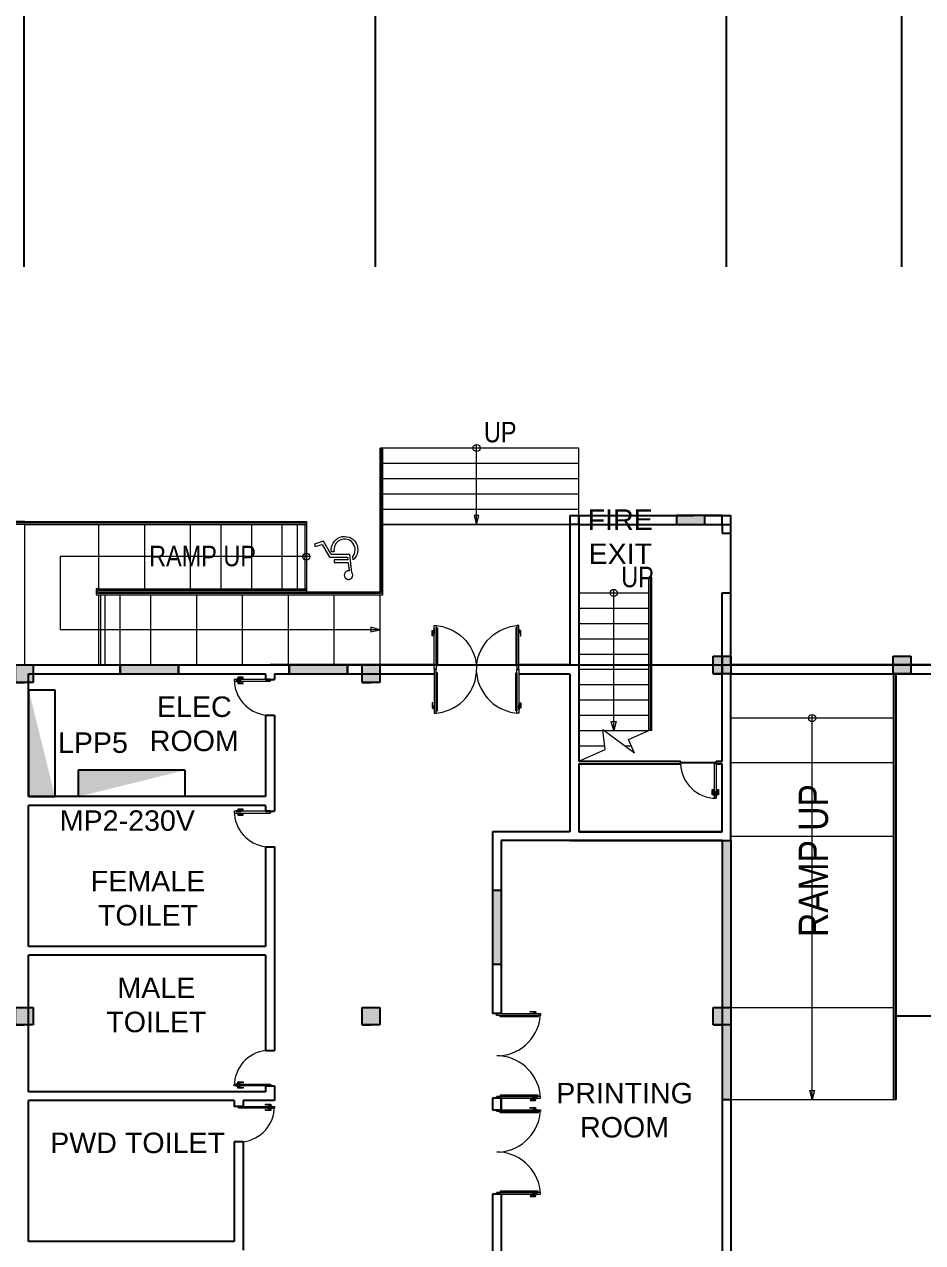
# Model space of a CAD drawing. Header units: millimetres. Extents: x 3339 to 2017737, y 4955 to 2748989.
# Drawn here: x 1060458 to 1075810, y 1291840 to 1312652 of the extents above; entities that cross this region are included whole.
import ezdxf

# ---------------------------------------------------------------- set-up
doc = ezdxf.new("R2010")
doc.units = ezdxf.units.MM
doc.header["$LTSCALE"] = 30
for name, color, linetype, lineweight in [('A-DETL-GENF', 92, 'Continuous', 13), ('A-DOOR', 31, 'Continuous', 13), ('STAIR', 1, 'Continuous', 5), ('T-WAL', 4, 'Continuous', 5)]:
    doc.layers.add(name, color=color, linetype=linetype, lineweight=lineweight)
for name, color, linetype in [('DIM LINES', 7, 'Continuous'), ('TEXT', 7, 'Continuous'), ('window', 92, 'Continuous')]:
    doc.layers.add(name, color=color, linetype=linetype)
doc.styles.add('Arial Narrow', font='ARIALN.TTF', dxfattribs={"height": 200})
doc.styles.get("Standard").update_dxf_attribs({"font": 'arial.ttf'})
doc.dimstyles.new('GREEN', dxfattribs={"dimtxt": 1000, "dimasz": 600, "dimexe": 0.18, "dimexo": 0.0625, "dimgap": 0.09, "dimtad": 2, "dimdec": 0, "dimzin": 0, "dimdsep": 46, "dimtxsty": 'Standard', "dimblk": 'ARCHTICK', "dimcen": 0.09, "dimclrd": 3, "dimclre": 3, "dimclrt": 2, "dimadec": 0, "dimazin": 0, "dimtfac": 1, "dimtdec": 0, "dimtofl": 0, "dimtmove": 0, "dimatfit": 3, "dimfxl": 1, "dimtolj": 1, "dimtzin": 0, "dimarcsym": 0})

# ---------------------------------------------------------------- blocks, each defined once
blk = doc.blocks.new('double door no base 0.5')
at = {"color": 0}
for p, q in [((62065, 59903), (62095, 59903)), ((63478, 59903), (63508, 59903))]:
    blk.add_line(p, q, dxfattribs=at)
at = {"layer": 'A-DETL-GENF'}
for p, q in [((62095, 59843), (62095, 59193)), ((62118, 59843), (62095, 59843)), ((62118, 59193), (62118, 59843)), ((63456, 59193), (63456, 59843)), ((63456, 59843), (63478, 59843)), ((63478, 59843), (63478, 59193)), ((62036, 59324), (62027, 59332)), ((62027, 59332), (62027, 59271)), ((62042, 59332), (62027, 59332)), ((62036, 59271), (62036, 59324)), ((62036, 59324), (62042, 59324)), ((62042, 59324), (62042, 59332)), ((63532, 59324), (63532, 59332)), ((63532, 59332), (63546, 59332)), ((63538, 59324), (63532, 59324)), ((63538, 59324), (63546, 59332)), ((63538, 59271), (63538, 59324)), ((63546, 59332), (63546, 59271)), ((62027, 59271), (62036, 59271)), ((62037, 59271), (62027, 59271)), ((62027, 59271), (62027, 59242)), ((62027, 59242), (62037, 59242)), ((62037, 59242), (62037, 59271)), ((62037, 59268), (62037, 59244)), ((62061, 59268), (62037, 59268)), ((62037, 59244), (62061, 59244)), ((62065, 59299), (62061, 59294)), ((62061, 59294), (62061, 59218)), ((62061, 59244), (62061, 59268)), ((62061, 59218), (62065, 59214)), ((62065, 59214), (62065, 59299)), ((62095, 59193), (62118, 59193)), ((63478, 59193), (63456, 59193)), ((63508, 59214), (63508, 59299)), ((63508, 59299), (63513, 59294)), ((63513, 59218), (63508, 59214)), ((63513, 59294), (63513, 59218)), ((63513, 59244), (63513, 59268)), ((63513, 59268), (63537, 59268)), ((63537, 59244), (63513, 59244)), ((63537, 59271), (63546, 59271)), ((63537, 59242), (63537, 59271)), ((63537, 59268), (63537, 59244)), ((63546, 59242), (63537, 59242)), ((63546, 59271), (63538, 59271)), ((63546, 59271), (63546, 59242))]:
    blk.add_line(p, q, dxfattribs=at)
at = {"layer": 'A-DOOR', "lineweight": 18}
for p, q in [((62065, 59903), (62065, 59153)), ((62065, 59903), (62095, 59903)), ((62095, 59153), (62095, 59903)), ((63478, 59153), (63478, 59903)), ((63508, 59903), (63478, 59903)), ((63508, 59903), (63508, 59153)), ((62065, 59153), (62095, 59153)), ((63508, 59153), (63478, 59153))]:
    blk.add_line(p, q, dxfattribs=at)
at = {"layer": 'A-DOOR'}
blk.add_line((62787, 59847), (62787, 59903), dxfattribs=at)
for centre, start, end in [((62030, 59913), 272.6963, 355.0387), ((63544, 59913), 184.9613, 267.3037)]:
    blk.add_arc(centre, 760, start, end, dxfattribs=at)
blk = doc.blocks.new('_ArchTick')
at = {"color": 0, "linetype": 'ByBlock', "const_width": 0.15}
blk.add_lwpolyline([(-0.5, -0.5), (0.5, 0.5)], dxfattribs=at)
blk = doc.blocks.new('*D882')
at = {"layer": 'Defpoints', "color": 0, "transparency": 16777216}
for p in [(1081457, 1324539), (991457, 1308509), (1081457, 1301709)]:
    blk.add_point(p, dxfattribs=at)
at = {"layer": 'DIM LINES', "color": 3, "linetype": 'ByBlock', "lineweight": -2, "transparency": 16777216}
for p, q in [((991457, 1308509), (991457, 1324539)), ((991457, 1324539), (1081457, 1324539)), ((1081457, 1301709), (1081457, 1324539))]:
    blk.add_line(p, q, dxfattribs=at)
at = {"layer": 'DIM LINES', "color": 3, "lineweight": -2, "transparency": 16777216, "xscale": 600, "yscale": 600, "zscale": 600, "rotation": 180}
blk.add_blockref('_ArchTick', (991457, 1324539), dxfattribs=at)
at = {"layer": 'DIM LINES', "color": 3, "lineweight": -2, "transparency": 16777216, "xscale": 600, "yscale": 600, "zscale": 600}
blk.add_blockref('_ArchTick', (1081457, 1324539), dxfattribs=at)
at = {"layer": 'DIM LINES', "color": 2, "transparency": 16777216, "insert": (1036457, 1325050), "char_height": 1000, "attachment_point": 5}
blk.add_mtext('\\A1;90000', dxfattribs=at)
blk = doc.blocks.new('*D782')
at = {"layer": 'Defpoints', "color": 0, "transparency": 16777216}
for p in [(1060457, 1319497), (1039457, 1308509), (1060457, 1308509)]:
    blk.add_point(p, dxfattribs=at)
at = {"layer": 'DIM LINES', "color": 3, "linetype": 'ByBlock', "lineweight": -2, "transparency": 16777216}
for p, q in [((1039457, 1308509), (1039457, 1319497)), ((1039457, 1319497), (1060457, 1319497)), ((1060457, 1308509), (1060457, 1319497))]:
    blk.add_line(p, q, dxfattribs=at)
at = {"layer": 'DIM LINES', "color": 3, "lineweight": -2, "transparency": 16777216, "xscale": 600, "yscale": 600, "zscale": 600, "rotation": 180}
blk.add_blockref('_ArchTick', (1039457, 1319497), dxfattribs=at)
at = {"layer": 'DIM LINES', "color": 3, "lineweight": -2, "transparency": 16777216, "xscale": 600, "yscale": 600, "zscale": 600}
blk.add_blockref('_ArchTick', (1060457, 1319497), dxfattribs=at)
at = {"layer": 'DIM LINES', "color": 2, "transparency": 16777216, "insert": (1049957, 1320008), "char_height": 1000, "attachment_point": 5}
blk.add_mtext('\\A1;21000', dxfattribs=at)
blk = doc.blocks.new('*D783')
at = {"layer": 'Defpoints', "color": 0, "transparency": 16777216}
for p in [(1081457, 1319497), (1060457, 1308509), (1081457, 1308509)]:
    blk.add_point(p, dxfattribs=at)
at = {"layer": 'DIM LINES', "color": 3, "linetype": 'ByBlock', "lineweight": -2, "transparency": 16777216}
for p, q in [((1060457, 1308509), (1060457, 1319497)), ((1060457, 1319497), (1081457, 1319497)), ((1081457, 1308509), (1081457, 1319497))]:
    blk.add_line(p, q, dxfattribs=at)
at = {"layer": 'DIM LINES', "color": 3, "lineweight": -2, "transparency": 16777216, "xscale": 600, "yscale": 600, "zscale": 600, "rotation": 180}
blk.add_blockref('_ArchTick', (1060457, 1319497), dxfattribs=at)
at = {"layer": 'DIM LINES', "color": 3, "lineweight": -2, "transparency": 16777216, "xscale": 600, "yscale": 600, "zscale": 600}
blk.add_blockref('_ArchTick', (1081457, 1319497), dxfattribs=at)
at = {"layer": 'DIM LINES', "color": 2, "transparency": 16777216, "insert": (1070957, 1320008), "char_height": 1000, "attachment_point": 5}
blk.add_mtext('\\A1;21000', dxfattribs=at)
blk = doc.blocks.new('*D795')
at = {"layer": 'Defpoints', "color": 0, "transparency": 16777216}
for p in [(1060457, 1316217), (1054457, 1308509), (1060457, 1308509)]:
    blk.add_point(p, dxfattribs=at)
at = {"layer": 'DIM LINES', "color": 3, "linetype": 'ByBlock', "lineweight": -2, "transparency": 16777216}
for p, q in [((1054457, 1308509), (1054457, 1316217)), ((1054457, 1316217), (1060457, 1316217)), ((1060457, 1308509), (1060457, 1316217))]:
    blk.add_line(p, q, dxfattribs=at)
at = {"layer": 'DIM LINES', "color": 3, "lineweight": -2, "transparency": 16777216, "xscale": 600, "yscale": 600, "zscale": 600, "rotation": 180}
blk.add_blockref('_ArchTick', (1054457, 1316217), dxfattribs=at)
at = {"layer": 'DIM LINES', "color": 3, "lineweight": -2, "transparency": 16777216, "xscale": 600, "yscale": 600, "zscale": 600}
blk.add_blockref('_ArchTick', (1060457, 1316217), dxfattribs=at)
at = {"layer": 'DIM LINES', "color": 2, "transparency": 16777216, "insert": (1057457, 1316727), "char_height": 1000, "attachment_point": 5}
blk.add_mtext('\\A1;6000', dxfattribs=at)
blk = doc.blocks.new('*D796')
at = {"layer": 'Defpoints', "color": 0, "transparency": 16777216}
for p in [(1066457, 1316217), (1060457, 1308509), (1066457, 1308509)]:
    blk.add_point(p, dxfattribs=at)
at = {"layer": 'DIM LINES', "color": 3, "linetype": 'ByBlock', "lineweight": -2, "transparency": 16777216}
for p, q in [((1060457, 1308509), (1060457, 1316217)), ((1060457, 1316217), (1066457, 1316217)), ((1066457, 1308509), (1066457, 1316217))]:
    blk.add_line(p, q, dxfattribs=at)
at = {"layer": 'DIM LINES', "color": 3, "lineweight": -2, "transparency": 16777216, "xscale": 600, "yscale": 600, "zscale": 600, "rotation": 180}
blk.add_blockref('_ArchTick', (1060457, 1316217), dxfattribs=at)
at = {"layer": 'DIM LINES', "color": 3, "lineweight": -2, "transparency": 16777216, "xscale": 600, "yscale": 600, "zscale": 600}
blk.add_blockref('_ArchTick', (1066457, 1316217), dxfattribs=at)
at = {"layer": 'DIM LINES', "color": 2, "transparency": 16777216, "insert": (1063457, 1316727), "char_height": 1000, "attachment_point": 5}
blk.add_mtext('\\A1;6000', dxfattribs=at)
blk = doc.blocks.new('*D797')
at = {"layer": 'Defpoints', "color": 0, "transparency": 16777216}
for p in [(1072457, 1316217), (1066457, 1308509), (1072457, 1308509)]:
    blk.add_point(p, dxfattribs=at)
at = {"layer": 'DIM LINES', "color": 3, "linetype": 'ByBlock', "lineweight": -2, "transparency": 16777216}
for p, q in [((1066457, 1308509), (1066457, 1316217)), ((1066457, 1316217), (1072457, 1316217)), ((1072457, 1308509), (1072457, 1316217))]:
    blk.add_line(p, q, dxfattribs=at)
at = {"layer": 'DIM LINES', "color": 3, "lineweight": -2, "transparency": 16777216, "xscale": 600, "yscale": 600, "zscale": 600, "rotation": 180}
blk.add_blockref('_ArchTick', (1066457, 1316217), dxfattribs=at)
at = {"layer": 'DIM LINES', "color": 3, "lineweight": -2, "transparency": 16777216, "xscale": 600, "yscale": 600, "zscale": 600}
blk.add_blockref('_ArchTick', (1072457, 1316217), dxfattribs=at)
at = {"layer": 'DIM LINES', "color": 2, "transparency": 16777216, "insert": (1069457, 1316727), "char_height": 1000, "attachment_point": 5}
blk.add_mtext('\\A1;6000', dxfattribs=at)
blk = doc.blocks.new('*D798')
at = {"layer": 'Defpoints', "color": 0, "transparency": 16777216}
for p in [(1075457, 1316217), (1072457, 1308509), (1075457, 1308509)]:
    blk.add_point(p, dxfattribs=at)
at = {"layer": 'DIM LINES', "color": 3, "linetype": 'ByBlock', "lineweight": -2, "transparency": 16777216}
for p, q in [((1072457, 1308509), (1072457, 1316217)), ((1072457, 1316217), (1075457, 1316217)), ((1075457, 1308509), (1075457, 1316217))]:
    blk.add_line(p, q, dxfattribs=at)
at = {"layer": 'DIM LINES', "color": 3, "lineweight": -2, "transparency": 16777216, "xscale": 600, "yscale": 600, "zscale": 600, "rotation": 180}
blk.add_blockref('_ArchTick', (1072457, 1316217), dxfattribs=at)
at = {"layer": 'DIM LINES', "color": 3, "lineweight": -2, "transparency": 16777216, "xscale": 600, "yscale": 600, "zscale": 600}
blk.add_blockref('_ArchTick', (1075457, 1316217), dxfattribs=at)
at = {"layer": 'DIM LINES', "color": 2, "transparency": 16777216, "insert": (1073957, 1316728), "char_height": 1000, "attachment_point": 5}
blk.add_mtext('\\A1;3000', dxfattribs=at)
blk = doc.blocks.new('*D799')
at = {"layer": 'Defpoints', "color": 0, "transparency": 16777216}
for p in [(1081457, 1316217), (1075457, 1308509), (1081457, 1308509)]:
    blk.add_point(p, dxfattribs=at)
at = {"layer": 'DIM LINES', "color": 3, "linetype": 'ByBlock', "lineweight": -2, "transparency": 16777216}
for p, q in [((1075457, 1308509), (1075457, 1316217)), ((1075457, 1316217), (1081457, 1316217)), ((1081457, 1308509), (1081457, 1316217))]:
    blk.add_line(p, q, dxfattribs=at)
at = {"layer": 'DIM LINES', "color": 3, "lineweight": -2, "transparency": 16777216, "xscale": 600, "yscale": 600, "zscale": 600, "rotation": 180}
blk.add_blockref('_ArchTick', (1075457, 1316217), dxfattribs=at)
at = {"layer": 'DIM LINES', "color": 3, "lineweight": -2, "transparency": 16777216, "xscale": 600, "yscale": 600, "zscale": 600}
blk.add_blockref('_ArchTick', (1081457, 1316217), dxfattribs=at)
at = {"layer": 'DIM LINES', "color": 2, "transparency": 16777216, "insert": (1078457, 1316727), "char_height": 1000, "attachment_point": 5}
blk.add_mtext('\\A1;6000', dxfattribs=at)
blk = doc.blocks.new('*D891')
at = {"layer": 'Defpoints', "color": 0, "transparency": 16777216}
for p in [(1048382, 1301709), (1089042, 1301709), (1081457, 1238709)]:
    blk.add_point(p, dxfattribs=at)
at = {"layer": 'DIM LINES', "color": 3, "linetype": 'ByBlock', "lineweight": -2, "transparency": 16777216}
for p, q in [((1048382, 1301709), (1089042, 1301709)), ((1089042, 1238709), (1089042, 1301709)), ((1081457, 1238709), (1089042, 1238709))]:
    blk.add_line(p, q, dxfattribs=at)
at = {"layer": 'DIM LINES', "color": 3, "lineweight": -2, "transparency": 16777216, "xscale": 600, "yscale": 600, "zscale": 600}
for p, rotation in [((1089042, 1301709), 90), ((1089042, 1238709), 270)]:
    blk.add_blockref('_ArchTick', p, dxfattribs=dict(at, rotation=rotation))
at = {"layer": 'DIM LINES', "color": 2, "transparency": 16777216, "insert": (1089553, 1270209), "char_height": 1000, "attachment_point": 5, "rotation": 90}
blk.add_mtext('\\A1;63000', dxfattribs=at)
blk = doc.blocks.new('Poste with lines')
h = blk.add_hatch(color=2)
h.dxf.hatch_style = 1
h.paths.add_polyline_path([(13203, 12318), (12903, 12318), (12903, 12018), (13203, 12018)])
at = {"color": 0}
for p, q in [((12903, 12018), (12903, 12318)), ((12903, 12318), (13203, 12318)), ((13203, 12318), (13203, 12018)), ((12903, 12018), (12903, 12168)), ((12903, 12018), (13053, 12018)), ((13053, 12018), (12903, 12018)), ((13203, 12018), (12903, 12018))]:
    blk.add_line(p, q, dxfattribs=at)
blk = doc.blocks.new('slash')
at = {"layer": 'STAIR'}
for p, q in [((2543, 11669), (2695, 12018)), ((2309, 11772), (2708, 11231)), ((2173, 10818), (2370, 11270))]:
    blk.add_line(p, q, dxfattribs=at)
for points in [[(2309, 11772), (2543, 11669)], [(2370, 11270), (2708, 11231)]]:
    blk.add_lwpolyline(points, dxfattribs=at)

msp = doc.modelspace()

# ---------------------------------------------------------------- hatches: boundary and pattern name
at = {"true_color": 0xf8d731}
h = msp.add_hatch(color=40, dxfattribs=at)
h.dxf.hatch_style = 1
h.paths.add_polyline_path([(1060531.627, 1299459.177), (1060981.627, 1299459.177), (1060531.627, 1301284.177)])
h = msp.add_hatch(color=40, dxfattribs=at)
h.dxf.hatch_style = 1
h.paths.add_polyline_path([(1061376.098, 1299909.177), (1061376.098, 1299459.177), (1063201.098, 1299909.177)])
at = {"layer": 'window'}
h = msp.add_hatch(color=256, dxfattribs=at)
h.dxf.hatch_style = 1
h.paths.add_polyline_path([(1072081.627, 1304259.357), (1071601.627, 1304259.357), (1071601.627, 1304109.357), (1072081.627, 1304109.357)])
h = msp.add_hatch(color=256, dxfattribs=at)
h.dxf.hatch_style = 1
h.paths.add_polyline_path([(1063094.937, 1301559.357), (1063094.937, 1301709.426), (1062094.937, 1301709.418), (1062094.937, 1301559.357)])
h = msp.add_hatch(color=256, dxfattribs=at)
h.dxf.hatch_style = 1
h.paths.add_polyline_path([(1065981.676, 1301709.357), (1064981.676, 1301709.357), (1064981.676, 1301559.357), (1065981.676, 1301559.357)])
h = msp.add_hatch(color=256, dxfattribs=at)
h.dxf.hatch_style = 1
h.paths.add_polyline_path([(1072531.627, 1298709.357), (1072381.627, 1298709.357), (1072381.627, 1295859.357), (1072531.627, 1295859.357)])
h.paths.add_polyline_path([(1072531.627, 1295559.357), (1072381.627, 1295559.357), (1072381.627, 1294284.357), (1072531.627, 1294284.357)])
h = msp.add_hatch(color=256, dxfattribs=at)
h.dxf.hatch_style = 1
h.paths.add_polyline_path([(1068456.627, 1297864.191), (1068456.627, 1296597.524), (1068606.627, 1296597.524), (1068606.627, 1297864.191)])

# ---------------------------------------------------------------- linework, layer by layer
at = {"color": 0}
for p, q in [((1069781.627, 1304259.357), (1069781.627, 1301709.357)), ((1069781.627, 1304259.357), (1071901.627, 1304259.357)), ((1069931.627, 1304109.357), (1069931.627, 1301709.357)), ((1069931.627, 1304109.357), (1072081.627, 1304109.357)), ((1072081.627, 1304259.357), (1071601.627, 1304259.357)), ((1072081.627, 1304259.357), (1072531.627, 1304259.357)), ((1072381.627, 1304259.357), (1072081.627, 1304259.357)), ((1072081.627, 1304109.357), (1072381.627, 1304109.357)), ((1072381.627, 1304109.357), (1072381.627, 1303959.357)), ((1072531.627, 1304109.357), (1072531.627, 1304259.357)), ((1072531.627, 1303959.357), (1072531.627, 1304109.357)), ((1072381.627, 1303959.357), (1072531.627, 1303959.357)), ((1072531.627, 1301709.357), (1072531.627, 1303959.357)), ((1072381.627, 1302939.913), (1072531.627, 1302939.913)), ((1072381.627, 1300067.691), (1072381.627, 1302939.913)), ((1072381.627, 1301859.357), (1072381.627, 1301559.357)), ((1072531.627, 1301859.357), (1072531.627, 1301709.357)), ((1053452.317, 1301709.355), (1067464.177, 1301709.457)), ((1067464.177, 1301709.378), (1064656.627, 1301709.357)), ((1069781.627, 1301709.357), (1068907.177, 1301709.357)), ((1069178.127, 1301709.357), (1069481.627, 1301709.357)), ((1069481.627, 1301709.357), (1069178.127, 1301709.357)), ((1069481.627, 1301709.357), (1069178.127, 1301709.357)), ((1069931.627, 1301709.357), (1069931.627, 1300067.691)), ((1072531.627, 1301709.357), (1081456.627, 1301709.357)), ((1075456.627, 1301709.357), (1072531.627, 1301709.357)), ((1081456.627, 1301709.357), (1072531.627, 1301709.357)), ((1081456.627, 1301709.357), (1072531.627, 1301709.357)), ((1081456.627, 1301709.357), (1072531.627, 1301709.357)), ((1081456.627, 1301709.357), (1075456.627, 1301709.357)), ((1060531.627, 1301559.357), (1064581.627, 1301559.357)), ((1060531.627, 1299459.357), (1060531.627, 1301559.357)), ((1064581.627, 1301559.357), (1064581.627, 1301459.357)), ((1064656.627, 1301459.357), (1064581.627, 1301459.357)), ((1064581.627, 1301459.357), (1064731.627, 1301459.357)), ((1064656.627, 1301459.357), (1064656.627, 1301429.357)), ((1064731.627, 1301559.357), (1067464.177, 1301559.338)), ((1064731.627, 1301559.357), (1064731.627, 1301459.357)), ((1068907.177, 1301559.364), (1069781.627, 1301559.357)), ((1069781.627, 1301559.357), (1069781.627, 1298859.357)), ((1069931.627, 1301409.357), (1069931.627, 1300067.691)), ((1072531.627, 1301559.357), (1081456.627, 1301559.357)), ((1072531.627, 1298709.357), (1072531.627, 1301559.357)), ((1064581.627, 1300853.482), (1064581.627, 1299459.357)), ((1064581.627, 1300853.482), (1064731.627, 1300853.482)), ((1064731.627, 1300853.482), (1064731.627, 1299209.357)), ((1069931.627, 1300067.691), (1071671.639, 1300067.691)), ((1069931.627, 1300017.691), (1069931.627, 1298859.357)), ((1069931.627, 1300017.691), (1069931.627, 1298859.357)), ((1069931.627, 1300017.691), (1071671.639, 1300017.691)), ((1071671.639, 1300017.691), (1071671.639, 1300067.691)), ((1071671.639, 1300042.691), (1072281.627, 1300042.691)), ((1072281.627, 1300067.691), (1072381.627, 1300067.691)), ((1072281.627, 1300017.691), (1072281.627, 1300067.691)), ((1072281.627, 1300017.691), (1072381.627, 1300017.691)), ((1072381.627, 1300017.691), (1072281.627, 1300017.691)), ((1072381.627, 1298859.357), (1072381.627, 1300017.691)), ((1064581.627, 1299459.357), (1060531.627, 1299459.357)), ((1060531.627, 1296901.024), (1060531.627, 1299309.357)), ((1064581.627, 1299309.357), (1060531.627, 1299309.357)), ((1064581.627, 1299309.357), (1064581.627, 1299209.357)), ((1064656.627, 1299209.357), (1064581.627, 1299209.357)), ((1064581.627, 1299209.357), (1064731.627, 1299209.357)), ((1064656.627, 1299209.357), (1064656.627, 1299179.357)), ((1068456.627, 1298859.357), (1068456.627, 1295752.357)), ((1069481.627, 1298859.357), (1068456.627, 1298859.357)), ((1068606.627, 1298709.357), (1068606.627, 1295752.357)), ((1072381.627, 1298709.357), (1068606.627, 1298709.357)), ((1068606.627, 1298709.357), (1068606.627, 1295752.357)), ((1069781.627, 1298859.357), (1069481.627, 1298859.357)), ((1069781.627, 1298709.357), (1072381.627, 1298709.357)), ((1072381.627, 1298859.357), (1069931.627, 1298859.357)), ((1069931.627, 1298859.357), (1072381.627, 1298859.357)), ((1069931.627, 1298709.357), (1072381.627, 1298709.357)), ((1072381.627, 1298709.357), (1072381.627, 1289709.357)), ((1072531.627, 1298709.357), (1072531.627, 1289559.357)), ((1064581.627, 1298603.482), (1064581.627, 1296901.024)), ((1064581.627, 1298603.482), (1064731.627, 1298603.482)), ((1064731.627, 1298603.482), (1064731.627, 1295123.566)), ((1064581.627, 1296901.024), (1060531.627, 1296901.024)), ((1060531.627, 1294417.691), (1060531.627, 1296751.024)), ((1064581.627, 1296751.024), (1060531.627, 1296751.024)), ((1064581.627, 1296751.024), (1064581.627, 1295123.566)), ((1068606.627, 1295752.357), (1068456.627, 1295752.357)), ((1081158.247, 1295709.357), (1075358.247, 1295709.357)), ((1064581.627, 1295123.566), (1064731.627, 1295123.566)), ((1064581.627, 1294517.691), (1064581.627, 1294417.691)), ((1064656.627, 1294517.691), (1064581.627, 1294517.691)), ((1064581.627, 1294517.691), (1064731.627, 1294517.691)), ((1064656.627, 1294547.691), (1064656.627, 1294517.691)), ((1064656.627, 1294547.691), (1064656.627, 1294517.691)), ((1064731.627, 1294517.691), (1064731.627, 1294267.691)), ((1064581.627, 1294417.691), (1060531.627, 1294417.691)), ((1068456.627, 1294309.357), (1068456.627, 1294109.357)), ((1068531.627, 1294309.357), (1068456.627, 1294309.357)), ((1068456.627, 1294309.357), (1068456.627, 1294109.357)), ((1068606.627, 1294309.357), (1068531.627, 1294309.357)), ((1068606.627, 1294309.357), (1068606.627, 1294109.357)), ((1068606.627, 1294109.357), (1068606.627, 1294309.357)), ((1068606.627, 1294309.357), (1068606.627, 1294209.357)), ((1060531.627, 1291859.357), (1060531.627, 1294267.691)), ((1064046.127, 1294267.691), (1060531.627, 1294267.691)), ((1064046.127, 1294267.691), (1064046.127, 1294167.691)), ((1064196.127, 1294167.691), (1064046.127, 1294167.691)), ((1064121.127, 1294167.691), (1064121.127, 1294137.691)), ((1064121.127, 1294137.691), (1064121.127, 1294167.691)), ((1064121.127, 1294137.691), (1064121.127, 1294167.691)), ((1064731.627, 1294267.691), (1064196.127, 1294267.691)), ((1064196.127, 1294267.691), (1064196.127, 1294167.691)), ((1064196.127, 1294267.691), (1064196.127, 1294167.691)), ((1068456.627, 1294109.357), (1068606.627, 1294109.357)), ((1064046.127, 1293561.815), (1064046.127, 1291859.357)), ((1064196.127, 1293561.815), (1064046.127, 1293561.815)), ((1064196.127, 1293561.815), (1064196.127, 1291709.357)), ((1068606.627, 1293389.695), (1068606.627, 1293386.02)), ((1068456.627, 1292666.357), (1068456.627, 1289559.357)), ((1068606.627, 1292666.357), (1068456.627, 1292666.357)), ((1068606.627, 1292666.357), (1068606.627, 1289709.357)), ((1064046.127, 1291859.357), (1060531.627, 1291859.357)), ((1064046.127, 1291859.357), (1060531.627, 1291859.357))]:
    msp.add_line(p, q, dxfattribs=at)
for p, q in [((1069931.627, 1304109.357), (1069781.627, 1304109.357)), ((1069931.627, 1304109.357), (1069931.627, 1304259.357)), ((1069931.627, 1304259.357), (1069931.627, 1304109.357)), ((1072381.627, 1304109.357), (1072381.627, 1304259.357)), ((1072381.627, 1304109.357), (1072531.627, 1304109.357)), ((1069931.627, 1303201.024), (1069931.627, 1300067.691)), ((1062094.937, 1301709.357), (1062094.937, 1301559.357)), ((1063094.937, 1301559.357), (1063094.937, 1301709.357)), ((1064981.676, 1301709.357), (1064981.676, 1301559.357)), ((1065981.676, 1301559.357), (1065981.676, 1301709.357)), ((1060608.247, 1301559.357), (1064581.627, 1301559.357)), ((1062594.937, 1301559.357), (1063094.937, 1301559.357)), ((1064731.627, 1301559.357), (1066231.725, 1301559.357)), ((1060531.627, 1301284.177), (1060531.627, 1299459.177)), ((1060531.627, 1301284.177), (1060981.627, 1301284.177)), ((1060981.627, 1301284.177), (1060981.627, 1299459.177)), ((1063201.098, 1299909.177), (1061376.098, 1299909.177)), ((1061376.098, 1299909.177), (1061376.098, 1299459.177)), ((1063201.098, 1299909.177), (1063201.098, 1299459.177)), ((1060531.627, 1299459.177), (1060981.627, 1299459.177)), ((1063201.098, 1299459.177), (1061376.098, 1299459.177))]:
    msp.add_line(p, q)
at = {"layer": 'A-DETL-GENF'}
for p, q in [((1064083.027, 1301464.12), (1064078.264, 1301459.357)), ((1064078.264, 1301459.357), (1064163.989, 1301459.357)), ((1064078.264, 1301429.357), (1064083.027, 1301424.595)), ((1064163.989, 1301429.357), (1064078.264, 1301429.357)), ((1064159.227, 1301464.12), (1064083.027, 1301464.12)), ((1064083.027, 1301424.595), (1064159.227, 1301424.595)), ((1064135.414, 1301497.457), (1064106.839, 1301497.457)), ((1064106.839, 1301497.457), (1064106.839, 1301487.932)), ((1064106.839, 1301487.932), (1064135.414, 1301487.932)), ((1064135.414, 1301400.782), (1064106.839, 1301400.782)), ((1064106.839, 1301400.782), (1064106.839, 1301391.257)), ((1064106.839, 1301391.257), (1064135.414, 1301391.257)), ((1064133.033, 1301487.932), (1064109.221, 1301487.932)), ((1064109.221, 1301487.932), (1064109.221, 1301464.12)), ((1064109.221, 1301464.12), (1064133.033, 1301464.12)), ((1064133.033, 1301424.595), (1064109.221, 1301424.595)), ((1064109.221, 1301424.595), (1064109.221, 1301400.782)), ((1064109.221, 1301400.782), (1064133.033, 1301400.782)), ((1064133.033, 1301464.12), (1064133.033, 1301487.932)), ((1064133.033, 1301400.782), (1064133.033, 1301424.595)), ((1064197.22, 1301497.457), (1064135.414, 1301497.457)), ((1064135.414, 1301497.457), (1064135.414, 1301488.872)), ((1064135.414, 1301487.932), (1064135.414, 1301497.457)), ((1064135.414, 1301488.872), (1064188.329, 1301488.872)), ((1064135.414, 1301391.257), (1064135.414, 1301400.782)), ((1064188.329, 1301399.843), (1064135.414, 1301399.843)), ((1064135.414, 1301399.843), (1064135.414, 1301391.257)), ((1064135.414, 1301391.257), (1064197.22, 1301391.257)), ((1064163.989, 1301459.357), (1064159.227, 1301464.12)), ((1064159.227, 1301424.595), (1064163.989, 1301429.357)), ((1064188.329, 1301488.872), (1064196.914, 1301497.457)), ((1064188.329, 1301488.872), (1064188.329, 1301483.087)), ((1064188.329, 1301483.087), (1064197.22, 1301483.087)), ((1064197.22, 1301405.628), (1064188.329, 1301405.628)), ((1064188.329, 1301405.628), (1064188.329, 1301399.843)), ((1064188.329, 1301399.843), (1064196.914, 1301391.257)), ((1064197.22, 1301483.087), (1064197.22, 1301497.457)), ((1064197.22, 1301391.257), (1064197.22, 1301405.628)), ((1072213.527, 1299583.284), (1072227.898, 1299583.284)), ((1072213.527, 1299521.478), (1072213.527, 1299583.284)), ((1072222.112, 1299574.393), (1072213.527, 1299582.978)), ((1072222.112, 1299521.478), (1072213.527, 1299521.478)), ((1072213.527, 1299492.903), (1072213.527, 1299521.478)), ((1072213.527, 1299521.478), (1072223.052, 1299521.478)), ((1072227.898, 1299574.393), (1072222.112, 1299574.393)), ((1072222.112, 1299574.393), (1072222.112, 1299521.478)), ((1072223.052, 1299521.478), (1072223.052, 1299492.903)), ((1072223.052, 1299519.097), (1072246.864, 1299519.097)), ((1072223.052, 1299495.285), (1072223.052, 1299519.097)), ((1072227.898, 1299583.284), (1072227.898, 1299574.393)), ((1072246.864, 1299545.291), (1072251.627, 1299550.053)), ((1072246.864, 1299469.091), (1072246.864, 1299545.291)), ((1072246.864, 1299519.097), (1072246.864, 1299495.285)), ((1072251.627, 1299550.053), (1072251.627, 1299464.328)), ((1072281.627, 1299464.328), (1072281.627, 1299550.053)), ((1072281.627, 1299550.053), (1072286.389, 1299545.291)), ((1072286.389, 1299545.291), (1072286.389, 1299469.091)), ((1072286.389, 1299495.285), (1072286.389, 1299519.097)), ((1072286.389, 1299519.097), (1072310.202, 1299519.097)), ((1072305.356, 1299574.393), (1072305.356, 1299583.284)), ((1072305.356, 1299583.284), (1072319.727, 1299583.284)), ((1072311.142, 1299574.393), (1072305.356, 1299574.393)), ((1072310.202, 1299521.478), (1072319.727, 1299521.478)), ((1072310.202, 1299492.903), (1072310.202, 1299521.478)), ((1072310.202, 1299519.097), (1072310.202, 1299495.285)), ((1072311.142, 1299574.393), (1072319.727, 1299582.978)), ((1072311.142, 1299521.478), (1072311.142, 1299574.393)), ((1072319.727, 1299521.478), (1072311.142, 1299521.478)), ((1072319.727, 1299583.284), (1072319.727, 1299521.478)), ((1072319.727, 1299521.478), (1072319.727, 1299492.903)), ((1072223.052, 1299492.903), (1072213.527, 1299492.903)), ((1072246.864, 1299495.285), (1072223.052, 1299495.285)), ((1072251.627, 1299464.328), (1072246.864, 1299469.091)), ((1072286.389, 1299469.091), (1072281.627, 1299464.328)), ((1072310.202, 1299495.285), (1072286.389, 1299495.285)), ((1072319.727, 1299492.903), (1072310.202, 1299492.903)), ((1064083.027, 1299214.12), (1064078.264, 1299209.357)), ((1064078.264, 1299209.357), (1064163.989, 1299209.357)), ((1064078.264, 1299179.357), (1064083.027, 1299174.595)), ((1064163.989, 1299179.357), (1064078.264, 1299179.357)), ((1064159.227, 1299214.12), (1064083.027, 1299214.12)), ((1064083.027, 1299174.595), (1064159.227, 1299174.595)), ((1064135.414, 1299247.457), (1064106.839, 1299247.457)), ((1064106.839, 1299247.457), (1064106.839, 1299237.932)), ((1064106.839, 1299237.932), (1064135.414, 1299237.932)), ((1064135.414, 1299150.782), (1064106.839, 1299150.782)), ((1064106.839, 1299150.782), (1064106.839, 1299141.257)), ((1064106.839, 1299141.257), (1064135.414, 1299141.257)), ((1064133.033, 1299237.932), (1064109.221, 1299237.932)), ((1064109.221, 1299237.932), (1064109.221, 1299214.12)), ((1064109.221, 1299214.12), (1064133.033, 1299214.12)), ((1064133.033, 1299174.595), (1064109.221, 1299174.595)), ((1064109.221, 1299174.595), (1064109.221, 1299150.782)), ((1064109.221, 1299150.782), (1064133.033, 1299150.782)), ((1064133.033, 1299214.12), (1064133.033, 1299237.932)), ((1064133.033, 1299150.782), (1064133.033, 1299174.595)), ((1064197.22, 1299247.457), (1064135.414, 1299247.457)), ((1064135.414, 1299247.457), (1064135.414, 1299238.872)), ((1064135.414, 1299237.932), (1064135.414, 1299247.457)), ((1064135.414, 1299238.872), (1064188.329, 1299238.872)), ((1064135.414, 1299141.257), (1064135.414, 1299150.782)), ((1064188.329, 1299149.843), (1064135.414, 1299149.843)), ((1064135.414, 1299149.843), (1064135.414, 1299141.257)), ((1064135.414, 1299141.257), (1064197.22, 1299141.257)), ((1064163.989, 1299209.357), (1064159.227, 1299214.12)), ((1064159.227, 1299174.595), (1064163.989, 1299179.357)), ((1064188.329, 1299238.872), (1064196.914, 1299247.457)), ((1064188.329, 1299238.872), (1064188.329, 1299233.087)), ((1064188.329, 1299233.087), (1064197.22, 1299233.087)), ((1064197.22, 1299155.628), (1064188.329, 1299155.628)), ((1064188.329, 1299155.628), (1064188.329, 1299149.843)), ((1064188.329, 1299149.843), (1064196.914, 1299141.257)), ((1064197.22, 1299233.087), (1064197.22, 1299247.457)), ((1064197.22, 1299141.257), (1064197.22, 1299155.628)), ((1064078.264, 1294547.691), (1064083.027, 1294552.453)), ((1064163.989, 1294547.691), (1064078.264, 1294547.691)), ((1064078.264, 1294517.691), (1064163.989, 1294517.691)), ((1064083.027, 1294512.928), (1064078.264, 1294517.691)), ((1064083.027, 1294552.453), (1064159.227, 1294552.453)), ((1064159.227, 1294512.928), (1064083.027, 1294512.928)), ((1064106.839, 1294576.266), (1064106.839, 1294585.791)), ((1064106.839, 1294585.791), (1064135.414, 1294585.791)), ((1064135.414, 1294576.266), (1064106.839, 1294576.266)), ((1064109.221, 1294552.453), (1064109.221, 1294576.266)), ((1064109.221, 1294576.266), (1064133.033, 1294576.266)), ((1064133.033, 1294552.453), (1064109.221, 1294552.453)), ((1064109.221, 1294489.116), (1064109.221, 1294512.928)), ((1064109.221, 1294512.928), (1064133.033, 1294512.928)), ((1064133.033, 1294576.266), (1064133.033, 1294552.453)), ((1064133.033, 1294512.928), (1064133.033, 1294489.116)), ((1064135.414, 1294577.205), (1064135.414, 1294585.791)), ((1064135.414, 1294585.791), (1064197.22, 1294585.791)), ((1064135.414, 1294585.791), (1064135.414, 1294576.266)), ((1064188.329, 1294577.205), (1064135.414, 1294577.205)), ((1064159.227, 1294552.453), (1064163.989, 1294547.691)), ((1064163.989, 1294517.691), (1064159.227, 1294512.928)), ((1064188.329, 1294577.205), (1064196.914, 1294585.791)), ((1064188.329, 1294571.42), (1064188.329, 1294577.205)), ((1064197.22, 1294571.42), (1064188.329, 1294571.42)), ((1064197.22, 1294585.791), (1064197.22, 1294571.42)), ((1064106.839, 1294479.591), (1064106.839, 1294489.116)), ((1064106.839, 1294489.116), (1064135.414, 1294489.116)), ((1064135.414, 1294479.591), (1064106.839, 1294479.591)), ((1064133.033, 1294489.116), (1064109.221, 1294489.116)), ((1064135.414, 1294489.116), (1064135.414, 1294479.591)), ((1064135.414, 1294479.591), (1064135.414, 1294488.176)), ((1064135.414, 1294488.176), (1064188.329, 1294488.176)), ((1064197.22, 1294479.591), (1064135.414, 1294479.591)), ((1064188.329, 1294488.176), (1064188.329, 1294493.961)), ((1064188.329, 1294493.961), (1064197.22, 1294493.961)), ((1064188.329, 1294488.176), (1064196.914, 1294479.591)), ((1064197.22, 1294493.961), (1064197.22, 1294479.591)), ((1064580.534, 1294205.791), (1064642.339, 1294205.791)), ((1064580.534, 1294191.42), (1064580.534, 1294205.791)), ((1064589.425, 1294191.42), (1064580.534, 1294191.42)), ((1064580.534, 1294099.591), (1064580.534, 1294113.961)), ((1064580.534, 1294113.961), (1064589.425, 1294113.961)), ((1064642.339, 1294099.591), (1064580.534, 1294099.591)), ((1064589.425, 1294197.205), (1064580.84, 1294205.791)), ((1064589.425, 1294108.176), (1064580.84, 1294099.591)), ((1064642.339, 1294197.205), (1064589.425, 1294197.205)), ((1064589.425, 1294197.205), (1064589.425, 1294191.42)), ((1064589.425, 1294113.961), (1064589.425, 1294108.176)), ((1064589.425, 1294108.176), (1064642.339, 1294108.176)), ((1064613.764, 1294167.691), (1064618.527, 1294172.453)), ((1064699.489, 1294167.691), (1064613.764, 1294167.691)), ((1064618.527, 1294132.928), (1064613.764, 1294137.691)), ((1064613.764, 1294137.691), (1064699.489, 1294137.691)), ((1064618.527, 1294172.453), (1064694.727, 1294172.453)), ((1064694.727, 1294132.928), (1064618.527, 1294132.928)), ((1064642.339, 1294205.791), (1064642.339, 1294197.205)), ((1064642.339, 1294196.266), (1064642.339, 1294205.791)), ((1064642.339, 1294205.791), (1064670.914, 1294205.791)), ((1064670.914, 1294196.266), (1064642.339, 1294196.266)), ((1064642.339, 1294109.116), (1064670.914, 1294109.116)), ((1064642.339, 1294099.591), (1064642.339, 1294109.116)), ((1064642.339, 1294108.176), (1064642.339, 1294099.591)), ((1064670.914, 1294099.591), (1064642.339, 1294099.591)), ((1064644.721, 1294196.266), (1064668.533, 1294196.266)), ((1064644.721, 1294172.453), (1064644.721, 1294196.266)), ((1064668.533, 1294172.453), (1064644.721, 1294172.453)), ((1064644.721, 1294109.116), (1064644.721, 1294132.928)), ((1064644.721, 1294132.928), (1064668.533, 1294132.928)), ((1064668.533, 1294109.116), (1064644.721, 1294109.116)), ((1064668.533, 1294196.266), (1064668.533, 1294172.453)), ((1064668.533, 1294132.928), (1064668.533, 1294109.116)), ((1064670.914, 1294205.791), (1064670.914, 1294196.266)), ((1064670.914, 1294109.116), (1064670.914, 1294099.591)), ((1064694.727, 1294172.453), (1064699.489, 1294167.691)), ((1064699.489, 1294137.691), (1064694.727, 1294132.928))]:
    msp.add_line(p, q, dxfattribs=at)
at = {"layer": 'A-DOOR', "lineweight": 18}
for p, q in [((1064656.627, 1301459.357), (1064046.127, 1301459.357)), ((1064046.127, 1301459.357), (1064046.127, 1301429.357)), ((1064046.127, 1301429.357), (1064656.627, 1301429.357)), ((1064656.627, 1301429.357), (1064656.627, 1301459.357)), ((1072251.627, 1300042.691), (1072281.627, 1300042.691)), ((1072251.627, 1299432.191), (1072251.627, 1300042.691)), ((1072281.627, 1300042.691), (1072281.627, 1299432.191)), ((1072281.627, 1299432.191), (1072251.627, 1299432.191)), ((1064656.627, 1299209.357), (1064046.127, 1299209.357)), ((1064046.127, 1299209.357), (1064046.127, 1299179.357)), ((1064046.127, 1299179.357), (1064656.627, 1299179.357)), ((1064656.627, 1299179.357), (1064656.627, 1299209.357)), ((1064046.127, 1294517.691), (1064046.127, 1294547.691)), ((1064046.127, 1294547.691), (1064656.627, 1294547.691)), ((1064656.627, 1294517.691), (1064046.127, 1294517.691)), ((1064656.627, 1294547.691), (1064656.627, 1294517.691)), ((1064121.127, 1294137.691), (1064121.127, 1294167.691)), ((1064121.127, 1294167.691), (1064731.627, 1294167.691)), ((1064731.627, 1294137.691), (1064121.127, 1294137.691)), ((1064731.627, 1294167.691), (1064731.627, 1294137.691))]:
    msp.add_line(p, q, dxfattribs=at)
at = {"layer": 'A-DOOR'}
for centre, start, end in [((1064656.627, 1301459.357), 180, 262.94338), ((1072281.627, 1300042.691), 182.3469208, 270), ((1064656.627, 1299209.357), 180, 262.94338), ((1064656.627, 1294517.691), 97.05662, 180), ((1064121.127, 1294167.691), 277.05662, 0)]:
    msp.add_arc(centre, 610.5, start, end, dxfattribs=at)
at = {"layer": 'STAIR'}
for p, q in [((1069934.867, 1305414.913), (1066536.487, 1305414.913)), ((1066536.487, 1302959.357), (1066536.487, 1305414.913)), ((1066561.487, 1302934.357), (1066561.487, 1305414.913)), ((1066586.487, 1302909.357), (1066586.487, 1305414.913)), ((1060458.247, 1304109.357), (1060458.247, 1301709.357)), ((1060458.247, 1304109.357), (1060458.247, 1301709.357)), ((1061733.247, 1303009.357), (1061733.247, 1304109.357)), ((1069784.867, 1304109.357), (1066586.487, 1304109.357)), ((1071181.627, 1303201.024), (1071131.627, 1303201.024)), ((1061733.247, 1303009.357), (1061683.247, 1303009.357)), ((1061683.247, 1303009.357), (1061683.247, 1302909.357)), ((1061683.247, 1302909.357), (1061733.247, 1302909.357)), ((1061733.247, 1302984.357), (1061708.247, 1302984.357)), ((1061708.247, 1302984.357), (1061708.247, 1302934.357)), ((1061708.247, 1302934.357), (1061733.247, 1302934.357)), ((1061733.247, 1301709.357), (1061733.247, 1302909.357)), ((1066536.487, 1301709.357), (1066536.487, 1302909.357)), ((1075308.247, 1301559.357), (1075308.247, 1294284.357)), ((1075308.247, 1301559.357), (1075308.247, 1300042.691)), ((1075333.247, 1301559.357), (1075333.247, 1294284.357)), ((1075358.247, 1301559.357), (1075358.247, 1294284.357)), ((1075308.247, 1300801.024), (1072534.867, 1300801.024)), ((1070782.973, 1300438.184), (1071131.627, 1300589.913)), ((1071181.627, 1300589.913), (1071131.627, 1300589.913)), ((1069931.627, 1300067.691), (1070383.529, 1300264.352)), ((1072534.867, 1300042.691), (1075308.247, 1300042.691)), ((1072534.867, 1298784.357), (1075308.247, 1298784.357)), ((1072534.867, 1295859.357), (1075308.247, 1295859.357)), ((1072534.867, 1294284.357), (1075358.247, 1294284.357))]:
    msp.add_line(p, q, dxfattribs=at)
at = {"layer": 'STAIR', "color": 1}
for p, q in [((1068185.677, 1304109.357), (1068185.677, 1305475.292)), ((1068227.642, 1304262.755), (1068146.877, 1304262.755)), ((1068146.877, 1304262.755), (1068185.677, 1304109.357)), ((1068185.677, 1304109.357), (1068227.642, 1304262.755)), ((1065338.071, 1303559.357), (1061070.747, 1303559.357)), ((1061070.747, 1303559.357), (1061070.747, 1302310.914)), ((1070531.627, 1300589.913), (1070531.627, 1303000.292)), ((1066530.796, 1302310.914), (1061070.747, 1302310.914)), ((1066530.796, 1302310.914), (1066377.398, 1302352.879)), ((1066377.398, 1302352.879), (1066377.398, 1302272.115)), ((1066377.398, 1302272.115), (1066530.796, 1302310.914)), ((1073921.557, 1294284.357), (1073921.557, 1300861.404)), ((1070531.627, 1300589.913), (1070489.662, 1300743.311)), ((1070489.662, 1300743.311), (1070570.427, 1300743.311)), ((1070570.427, 1300743.311), (1070531.627, 1300589.913)), ((1073921.557, 1294284.357), (1073879.592, 1294437.755)), ((1073879.592, 1294437.755), (1073960.357, 1294437.755)), ((1073960.357, 1294437.755), (1073921.557, 1294284.357))]:
    msp.add_line(p, q, dxfattribs=at)
at = {"layer": 'STAIR', "color": 244, "linetype": 'ByBlock', "true_color": 0x991b1e}
for p, q in [((1061733.247, 1303009.357), (1061733.247, 1304109.357)), ((1062516.58, 1303009.357), (1062516.58, 1304109.357)), ((1063299.914, 1303009.357), (1063299.914, 1304109.357)), ((1063822.136, 1303009.357), (1063822.136, 1304109.357)), ((1064344.358, 1303009.357), (1064344.358, 1304109.357)), ((1064866.58, 1303009.357), (1064866.58, 1304109.357)), ((1065127.691, 1303009.357), (1065127.691, 1304109.357)), ((1069931.627, 1300067.691), (1069931.627, 1303201.024)), ((1071131.627, 1300589.913), (1071131.627, 1303201.024)), ((1071156.627, 1300589.913), (1071156.627, 1303201.024)), ((1071181.627, 1300589.913), (1071181.627, 1303201.024)), ((1061836.487, 1301709.357), (1061836.487, 1302909.357)), ((1062097.598, 1301709.357), (1062097.598, 1302909.357)), ((1062619.82, 1301709.357), (1062619.82, 1302909.357)), ((1063403.154, 1301709.357), (1063403.154, 1302909.357)), ((1064186.487, 1301709.357), (1064186.487, 1302909.357)), ((1064969.82, 1301709.357), (1064969.82, 1302909.357)), ((1065753.154, 1301709.357), (1065753.154, 1302909.357)), ((1069931.627, 1302939.913), (1071131.627, 1302939.913)), ((1069931.627, 1302678.802), (1071131.627, 1302678.802)), ((1069931.627, 1302417.691), (1071131.627, 1302417.691)), ((1069931.627, 1302156.58), (1071131.627, 1302156.58)), ((1069931.627, 1301895.469), (1071131.627, 1301895.469)), ((1069931.627, 1301634.357), (1071131.627, 1301634.357)), ((1069931.627, 1301373.246), (1071131.627, 1301373.246)), ((1069931.627, 1301112.135), (1071131.627, 1301112.135)), ((1069931.627, 1300851.024), (1071131.627, 1300851.024)), ((1069931.627, 1300589.913), (1070346.327, 1300589.913)), ((1070362.08, 1300589.913), (1071131.627, 1300589.913)), ((1069931.627, 1300328.802), (1070376.164, 1300328.802)), ((1070715.383, 1300328.802), (1070830.574, 1300328.802))]:
    msp.add_line(p, q, dxfattribs=at)
at = {"layer": 'STAIR', "color": 0, "linetype": 'ByBlock'}
for points in [[(1066076.017, 1303504.168), (1066069.171, 1303560.722, 1.607748101), (1065753.335, 1303638.672), (1065707.46, 1303638.672, -1.729757262)], [(1065979.931, 1303548.626), (1065985.381, 1303503.602), (1065752.153, 1303503.602), (1065752.153, 1303458.579), (1065990.831, 1303458.579), (1066008.133, 1303315.638, 4.985504912), (1066056.879, 1303287.598), (1066019.833, 1303593.649), (1065701.455, 1303593.649), (1065571.566, 1303822.077), (1065416.444, 1303774.38), (1065429.677, 1303731.345), (1065550.279, 1303768.428), (1065675.263, 1303548.626)]]:
    msp.add_lwpolyline(points, format="xyb", close=True, dxfattribs=at)
at = {"layer": 'STAIR', "color": 1}
for centre in [(1068185.677, 1305414.913), (1065277.691, 1303559.357), (1070531.627, 1302939.913), (1073921.557, 1300801.024)]:
    msp.add_circle(centre, 60.379, dxfattribs=at)
at = {"layer": 'T-WAL', "color": 244, "linetype": 'ByBlock', "true_color": 0x991b1e}
for p, q in [((1069934.867, 1304109.357), (1069934.867, 1305414.913)), ((1066586.487, 1305153.802), (1069934.867, 1305153.802)), ((1066586.487, 1304892.691), (1069934.867, 1304892.691)), ((1066586.487, 1304631.58), (1069934.867, 1304631.58)), ((1066586.487, 1304370.469), (1069934.867, 1304370.469)), ((1060458.247, 1304159.357), (1055638.802, 1304159.357)), ((1060458.247, 1304134.357), (1055638.802, 1304134.357)), ((1060458.247, 1304109.357), (1055638.802, 1304109.357)), ((1060458.247, 1304159.357), (1065277.691, 1304159.357)), ((1060458.247, 1304134.357), (1065277.691, 1304134.357)), ((1060458.247, 1304109.357), (1065277.691, 1304109.357)), ((1065252.691, 1304109.357), (1065252.691, 1303009.357)), ((1065277.691, 1304159.357), (1065277.691, 1302959.357)), ((1066586.487, 1304109.357), (1069934.867, 1304109.357)), ((1061733.247, 1303009.357), (1065277.691, 1303009.357)), ((1061733.247, 1302984.357), (1065277.691, 1302984.357)), ((1061733.247, 1302959.357), (1066536.487, 1302959.357)), ((1061733.247, 1302934.357), (1066561.487, 1302934.357)), ((1061733.247, 1302909.357), (1066586.487, 1302909.357)), ((1061758.247, 1302909.357), (1061758.247, 1301709.357))]:
    msp.add_line(p, q, dxfattribs=at)
at = {"layer": 'window'}
for p, q in [((1071601.627, 1304259.357), (1071601.627, 1304109.357)), ((1072081.627, 1304259.357), (1072081.627, 1304109.357)), ((1062094.937, 1301559.357), (1062094.937, 1301709.357)), ((1063094.937, 1301709.357), (1063094.937, 1301559.357)), ((1064981.676, 1301559.357), (1064981.676, 1301709.357)), ((1065981.676, 1301709.357), (1065981.676, 1301559.357)), ((1072381.627, 1298709.357), (1072531.627, 1298709.357)), ((1068456.627, 1297864.191), (1068606.627, 1297864.191)), ((1068456.627, 1296597.524), (1068606.627, 1296597.524)), ((1072381.627, 1294284.357), (1072531.627, 1294284.357))]:
    msp.add_line(p, q, dxfattribs=at)

# ---------------------------------------------------------------- block references
at = {"color": 0, "xscale": -1, "rotation": 180.0004165749342}
msp.add_blockref('double door no base 0.5', (1005398.47, 1361537.099), dxfattribs=at)
at = {"color": 0}
for p in [(1059329.756, 1289541.247), (1062403.136, 1289541.247), (1047404.756, 1289391.247), (1053328.234, 1289391.247), (1047404.756, 1283541.247), (1053328.234, 1283541.247), (1059329.756, 1283541.247)]:
    msp.add_blockref('Poste with lines', p, dxfattribs=at)
for p, rotation in [((1005398.47, 1241731.557), 359.9995834250659), ((1128434.889, 1232244.086), 90.00000000001343), ((1128434.889, 1230601.086), 90.00000000001343)]:
    msp.add_blockref('double door no base 0.5', p, dxfattribs=dict(at, rotation=rotation))
at = {"layer": 'STAIR', "color": 0, "xscale": -1, "rotation": 270.0000000000028}
msp.add_blockref('slash', (1059113.516, 1297894.756), dxfattribs=at)

# ---------------------------------------------------------------- texts
at = {"layer": 'STAIR', "color": 1, "char_height": 350, "attachment_point": 1, "style": 'Arial Narrow'}
for s, width, heights, insert in [('UP', 800.09192, [136.329], (1068312.768, 1305861.484)), ('RAMP UP', 2713.47665, [253.4], (1062590.264, 1303744.794)), ('UP', 800.09192, [136.329], (1070658.718, 1303386.484))]:
    msp.add_mtext_dynamic_manual_height_columns(s, width=width, gutter_width=1, heights=heights, dxfattribs=dict(at, insert=insert))
at = {"layer": 'STAIR', "color": 1, "insert": (1073693.314, 1297062.762), "char_height": 500, "attachment_point": 1, "rotation": 90, "style": 'Arial Narrow'}
msp.add_mtext_dynamic_manual_height_columns('RAMP UP', width=2734.67667, gutter_width=1011.132, heights=[253.4], dxfattribs=at)
msp.add_mtext_dynamic_manual_height_columns('RAMP UP', width=2734.67667, gutter_width=1011.132, heights=[253.4], dxfattribs=at)
at = {"layer": 'TEXT', "char_height": 350, "attachment_point": 1}
for s, width, insert in [('\\pxqc;FIRE EXIT', 1254.53393, (1070015.472, 1304366.114)), ('\\pxqc;ELEC ROOM', 1661.72894, (1062531.703, 1301170.567)), ('\\pxqc;FEMALE TOILET', 3189.70598, (1060977.117, 1298191.292)), ('\\pxqc,t9;MALE TOILET', 2917.42681, (1061255.176, 1296368.434)), ('\\pxqc;PRINTING ROOM', 3290.12636, (1069070.357, 1294569.845)), ('\\pxqc,t9;PWD TOILET', 2917.42681, (1060934.792, 1293719.909))]:
    msp.add_mtext_dynamic_manual_height_columns(s, width=width, gutter_width=0, heights=[1406.025], dxfattribs=dict(at, insert=insert))
at = {"layer": 'TEXT', "color": 40, "true_color": 0xf8d731, "char_height": 350, "attachment_point": 1}
for s, insert in [('\\pxqc;LPP5', (1061211.131, 1300556.596)), ('\\pxqc;MP2-230V', (1061799.423, 1299225.182))]:
    msp.add_mtext_dynamic_manual_height_columns(s, width=837.91337, gutter_width=0, heights=[0], dxfattribs=dict(at, insert=insert))

# ---------------------------------------------------------------- dimensions: what is measured, and where the dimension line sits
at = {"layer": 'DIM LINES', "color": 0}
for base, p1, p2, picture, middle in [((1081456.627, 1324539.298), (991456.627, 1308509.357), (1081456.627, 1301709.357), '*D882', (1036456.627, 1325049.961)), ((1060456.627, 1319497.128), (1039456.627, 1308509.357), (1060456.627, 1308509.357), '*D782', (1049956.627, 1320007.791)), ((1081456.627, 1319497.128), (1060456.627, 1308509.357), (1081456.627, 1308509.357), '*D783', (1070956.627, 1320007.791)), ((1060456.627, 1316216.53), (1054456.627, 1308509.357), (1060456.627, 1308509.357), '*D795', (1057456.627, 1316727.192)), ((1066456.627, 1316216.53), (1060456.627, 1308509.357), (1066456.627, 1308509.357), '*D796', (1063456.627, 1316727.192)), ((1072456.627, 1316216.53), (1066456.627, 1308509.357), (1072456.627, 1308509.357), '*D797', (1069456.627, 1316727.192)), ((1075456.627, 1316216.53), (1072456.627, 1308509.357), (1075456.627, 1308509.357), '*D798', (1073956.627, 1316727.534)), ((1081456.627, 1316216.53), (1075456.627, 1308509.357), (1081456.627, 1308509.357), '*D799', (1078456.627, 1316727.192))]:
    dim = msp.add_linear_dim(base=base, p1=p1, p2=p2, dimstyle='GREEN', dxfattribs=at)
    dim.commit()
    dim.dimension.update_dxf_attribs({"geometry": picture, "text_midpoint": middle})
dim = msp.add_linear_dim(base=(1089042.309, 1301709.357), p1=(1081456.627, 1238709.357), p2=(1048381.627, 1301709.357), angle=90, dimstyle='GREEN', dxfattribs=at)
dim.commit()
dim.dimension.update_dxf_attribs({"geometry": '*D891', "text_midpoint": (1089553.313, 1270209.357)})

doc.saveas('drawing.dxf')
